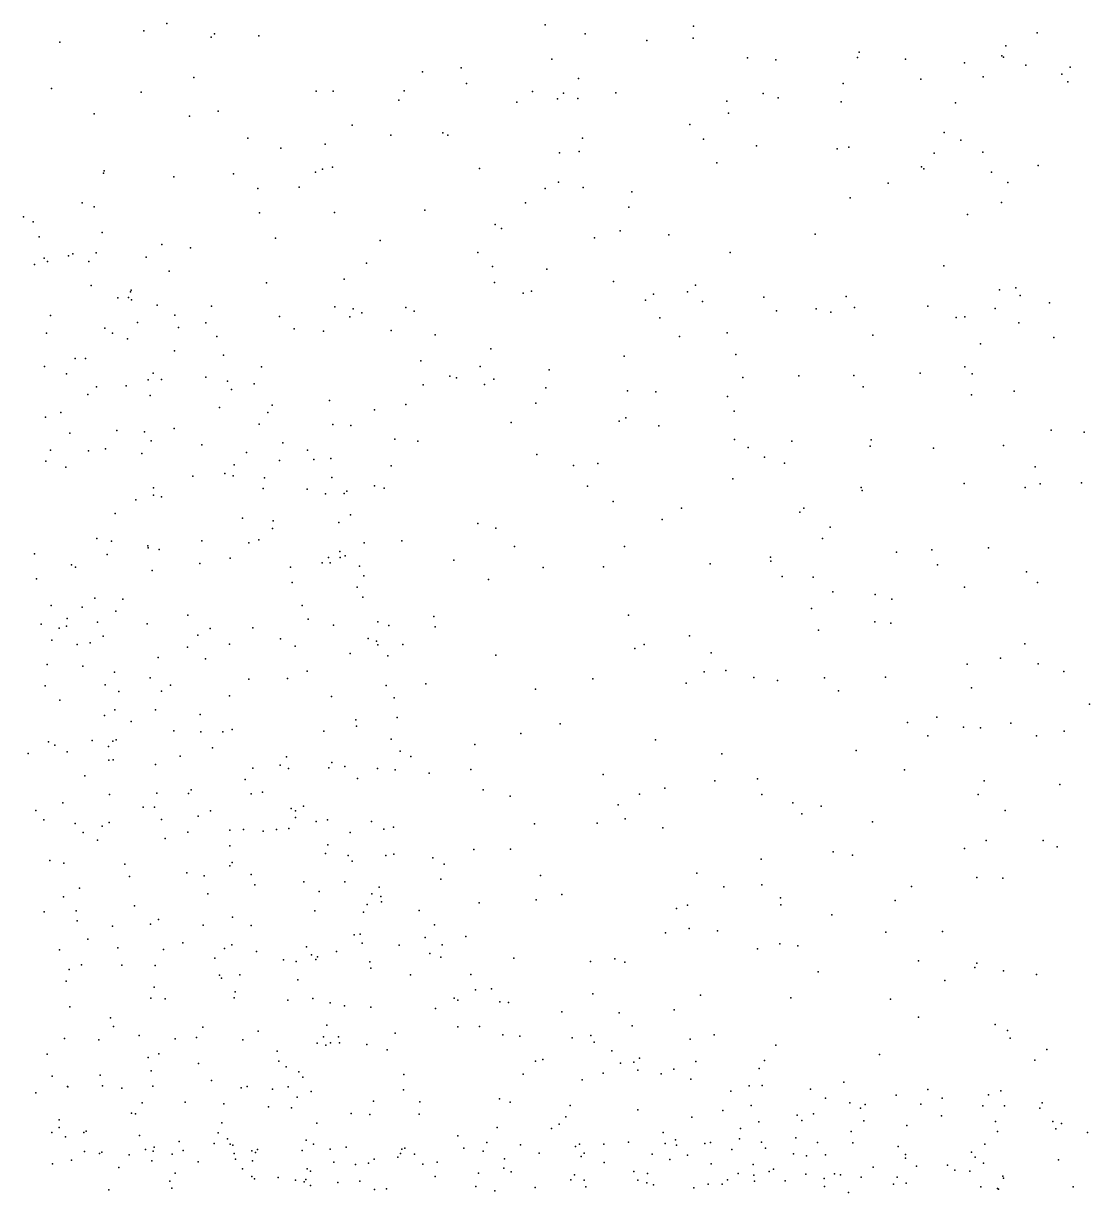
# Model space of a CAD drawing. Header units: metres. Extents: x -25 to 25, y -27.8 to 27.8.
# Drawn here: x -6.386 to -4.841, y 5.103 to 6.797 of the extents above; entities that cross this region are included whole.
import ezdxf

# ---------------------------------------------------------------- set-up
doc = ezdxf.new("R2010")
doc.units = ezdxf.units.M

msp = doc.modelspace()

# ---------------------------------------------------------------- linework, layer by layer
for p in [(-6.178, 6.7968, 13.3811), (-5.6299, 6.7946, 12.3572), (-5.4148, 6.7926, 17.8326), (-6.2111, 6.7861, -5.7193), (-6.1134, 6.7769, -6.3538), (-6.1085, 6.7817, -5.9306), (-6.0443, 6.7787, 20.4734), (-5.5718, 6.7819, 18.9959), (-5.4153, 6.7756, 22.992), (-4.9167, 6.7829, 17.5327), (-6.3327, 6.7696, 19.0337), (-5.4823, 6.7719, 12.0586), (-4.9622, 6.7643, -16.2096), (-5.62, 6.7451, 12.571), (-5.3364, 6.747, 1.3755), (-5.2956, 6.744, 19.8077), (-5.177, 6.7475, 23.0305), (-5.1748, 6.755, 25.5419), (-5.1078, 6.7449, 20.0267), (-4.9683, 6.7498, 23.1306), (-4.9655, 6.7477, -24.3641), (-5.8072, 6.7266, 19.7192), (-5.7516, 6.7323, 22.9256), (-5.0223, 6.7398, 5.6129), (-4.9335, 6.7363, 5.1669), (-4.8689, 6.7333, 20.2209), (-6.1387, 6.7184, 23.2142), (-5.7435, 6.7099, 13.1266), (-5.5814, 6.7168, 25.1349), (-5.1979, 6.7098, -15.9257), (-5.0853, 6.7161, 11.9057), (-4.9949, 6.7193, 1.7281), (-4.881, 6.7234, 11.8663), (-4.8724, 6.7121, 1.9538), (-6.3451, 6.7025, -5.5007), (-6.215, 6.6971, -22.874), (-5.9612, 6.6986, 19.4979), (-5.9369, 6.6988, 20.3027), (-5.834, 6.6993, 20.1433), (-5.6481, 6.6982, 18.7042), (-5.6031, 6.6956, 1.2316), (-5.5275, 6.6962, -23.9725), (-5.3139, 6.6951, -12.2303), (-5.8416, 6.6857, -13.2922), (-5.6709, 6.6827, 18.5033), (-5.6119, 6.6874, -13.109), (-5.5825, 6.6882, 12.7658), (-5.3664, 6.6842, 22.8312), (-5.292, 6.689, 17.7028), (-5.201, 6.683, -24.2728), (-5.035, 6.6816, 1.578), (-6.2831, 6.6659, -6.6701), (-6.145, 6.6625, 19.3123), (-6.1036, 6.6697, 1.1039), (-5.3641, 6.6665, -12.4524), (-5.9095, 6.6492, 13.3508), (-5.4201, 6.6501, -12.7946), (-6.0604, 6.6304, 22.9632), (-5.8531, 6.6348, 19.8474), (-5.778, 6.6383, 24.9406), (-5.7706, 6.6347, 22.7277), (-5.5754, 6.6306, 12.9219), (-5.4003, 6.6293, 1.206), (-5.0514, 6.6388, -11.9656), (-5.0276, 6.6275, -15.629), (-6.0125, 6.6159, -6.4043), (-5.9483, 6.6217, 24.8927), (-5.609, 6.6093, 18.058), (-5.5805, 6.6113, 19.0738), (-5.3236, 6.6194, 11.8835), (-5.2067, 6.615, 1.2959), (-5.1895, 6.6177, 22.8518), (-5.0662, 6.6089, 17.4548), (-4.9955, 6.6103, 11.8291), (-5.3809, 6.5946, 25.3527), (-5.0846, 6.5889, 5.5908), (-4.9155, 6.591, 5.2635), (-6.2695, 6.5796, -13.5614), (-6.2688, 6.5834, 13.7353), (-6.1677, 6.5747, -20.1951), (-6.0812, 6.5787, -19.9511), (-5.9626, 6.5813, 19.6325), (-5.9522, 6.5858, -6.1824), (-5.9378, 6.5886, 1.1231), (-5.7248, 6.5864, 13.2309), (-5.081, 6.5862, -16.1244), (-4.9829, 6.5811, 20.1222), (-6.0459, 6.5578, 22.8188), (-5.9861, 6.5596, 13.4744), (-5.6298, 6.5575, 18.9278), (-5.6104, 6.5667, -23.621), (-5.5744, 6.5591, 11.96), (-5.1329, 6.5655, -12.1833), (-4.9594, 6.5665, -24.227), (-5.504, 6.553, 12.5357), (-5.1877, 6.5441, 11.8159), (-6.3002, 6.537, -19.5844), (-6.283, 6.5311, 23.0385), (-6.0434, 6.5223, -6.5337), (-5.9348, 6.5226, 20.1747), (-5.8042, 6.5263, 22.6112), (-5.658, 6.537, 18.1979), (-5.5084, 6.5307, 19.3252), (-4.9685, 6.5371, 5.4111), (-6.3856, 6.5168, 14.1637), (-6.3712, 6.5093, 0.8768), (-5.7022, 6.5056, -23.4244), (-5.0177, 6.52, 17.2885), (-6.3629, 6.4875, -6.803), (-6.2713, 6.4939, 13.9502), (-5.693, 6.4995, 1.0538), (-5.5209, 6.4964, 12.346), (-5.4503, 6.4905, 12.699), (-5.2385, 6.4914, -12.5867), (-6.1851, 6.4766, 20.5752), (-6.1433, 6.4715, 19.4138), (-6.0204, 6.4857, 20.3924), (-5.8689, 6.4825, 19.9897), (-5.5584, 6.4862, 13.1062), (-6.3557, 6.4568, 23.2301), (-6.32, 6.4603, 22.7564), (-6.3138, 6.4629, 22.946), (-6.2802, 6.4644, -20.4454), (-6.2079, 6.458, 0.9725), (-5.7274, 6.4649, 18.484), (-5.3615, 6.4649, 19.6871), (-6.3694, 6.4473, 22.6039), (-6.3506, 6.4518, 23.1268), (-6.2907, 6.4519, 22.8386), (-6.1744, 6.438, 13.838), (-5.8886, 6.4492, 24.9173), (-5.706, 6.4444, 18.3233), (-5.6271, 6.4409, 25.0944), (-5.0519, 6.4454, 25.5894), (-6.0336, 6.421, 13.6264), (-5.921, 6.4265, -6.2765), (-5.7033, 6.4212, 18.7904), (-5.5308, 6.423, 12.0336), (-6.2874, 6.4173, 22.6286), (-6.2302, 6.4079, 22.9944), (-6.2296, 6.4103, 22.7119), (-5.6615, 6.4061, 18.9863), (-5.6495, 6.4087, 22.4748), (-5.4728, 6.4047, 25.2344), (-5.4236, 6.4077, 1.0405), (-5.4119, 6.4178, 17.7313), (-4.9715, 6.411, 11.7781), (-4.9478, 6.4139, -12.0918), (-4.9416, 6.4028, 17.0782), (-6.2487, 6.399, 23.0998), (-6.2334, 6.3998, 14.1405), (-6.2288, 6.3962, -5.5225), (-6.1916, 6.3886, 22.8107), (-6.1131, 6.387, -6.6804), (-5.9343, 6.3862, -23.1387), (-5.4844, 6.3958, 19.4469), (-5.4017, 6.3937, 22.5047), (-5.3128, 6.4, -23.7227), (-5.1935, 6.4011, 25.4614), (-5.0753, 6.387, -12.2786), (-4.899, 6.3918, 1.4693), (-6.3463, 6.3738, 23.3937), (-6.166, 6.3743, -19.8012), (-6.0147, 6.372, 19.4881), (-5.9127, 6.3717, -6.0887), (-5.908, 6.3831, 1.0106), (-5.8955, 6.3775, 19.6491), (-5.8316, 6.3851, 20.2671), (-5.8194, 6.3799, 19.8813), (-5.4636, 6.3704, -23.4741), (-5.2946, 6.3804, -12.9493), (-5.2372, 6.3832, 1.12), (-5.2158, 6.3783, 17.4281), (-5.1816, 6.3853, 11.798), (-5.0343, 6.3707, 1.2744), (-5.0215, 6.3715, -23.9103), (-4.9775, 6.3838, 20.0911), (-6.2675, 6.3555, 14.2883), (-6.2201, 6.3634, 22.6004), (-6.1608, 6.3564, 22.7057), (-6.1212, 6.3628, -5.6349), (-5.9932, 6.3545, -6.5316), (-5.8529, 6.3521, 20.5849), (-4.9433, 6.3631, 22.7871), (-6.3521, 6.3479, 22.4265), (-6.2563, 6.3478, -6.7858), (-6.2348, 6.34, 22.5076), (-6.1051, 6.3434, 20.8493), (-5.9509, 6.3509, 22.523), (-5.7888, 6.3458, 22.4524), (-5.4351, 6.3432, 12.9883), (-5.366, 6.3486, 12.7556), (-5.1549, 6.345, 17.2801), (-4.8925, 6.3418, -15.6693), (-6.1666, 6.3223, 23.1406), (-5.7086, 6.3254, 20.3714), (-4.999, 6.3326, -16.2075), (-6.3104, 6.3115, 22.8605), (-6.2954, 6.3114, 0.9317), (-6.0957, 6.3161, 22.921), (-5.8097, 6.3081, 20.7647), (-5.5154, 6.3149, 19.5981), (-5.3534, 6.3169, 17.5966), (-6.3552, 6.2997, -22.8485), (-6.3233, 6.289, 23.4587), (-6.1976, 6.2901, 23.2507), (-6.1211, 6.2841, 14.1333), (-6.0407, 6.2991, 13.8134), (-5.7678, 6.2857, 13.4433), (-5.7238, 6.2998, 0.9583), (-5.6241, 6.2948, 20.2262), (-5.2622, 6.2864, 12.0261), (-5.1826, 6.2868, 22.5401), (-5.0866, 6.2901, 17.1389), (-5.0217, 6.2992, 22.6597), (-5.0111, 6.2893, 25.5558), (-6.2795, 6.2702, -20.5771), (-6.2366, 6.2716, 23.353), (-6.2048, 6.2805, 22.7119), (-6.1857, 6.2809, -20.3535), (-6.0898, 6.2785, 21.0226), (-6.0511, 6.2748, 22.8205), (-5.8062, 6.2733, 18.5129), (-5.7583, 6.2832, 19.2804), (-5.7176, 6.2738, 18.171), (-5.7042, 6.2815, 25.061), (-5.6288, 6.269, 20.5832), (-5.3435, 6.2837, 12.3843), (-5.1691, 6.2702, -23.5472), (-6.2924, 6.2594, 22.3657), (-6.2019, 6.2577, 22.4485), (-6.084, 6.2665, 22.6465), (-5.9421, 6.2507, -5.9423), (-5.5105, 6.2644, 20.1068), (-5.4694, 6.2631, 0.9658), (-5.3653, 6.2563, 19.99), (-5.0121, 6.2586, 11.7916), (-4.9501, 6.2639, -23.6876), (-6.1014, 6.2404, 22.5572), (-6.025, 6.2439, 22.9502), (-5.8771, 6.2369, 24.9552), (-5.8314, 6.2447, 19.0267), (-5.6432, 6.2464, -23.2558), (-5.356, 6.2349, -23.3447), (-6.3537, 6.2263, 23.5829), (-6.3315, 6.233, -19.7257), (-6.0314, 6.2331, 24.941), (-5.6788, 6.2186, 20.8634), (-5.5225, 6.2206, 13.2135), (-5.513, 6.2253, -13.0991), (-6.3184, 6.2031, 22.2895), (-6.2502, 6.2068, 14.5026), (-6.21, 6.2052, 23.4036), (-6.1672, 6.2099, -20.0876), (-6.0438, 6.2161, 23.1258), (-5.9372, 6.2158, 0.9774), (-5.9111, 6.2143, -6.1044), (-5.465, 6.2138, 20.3488), (-4.8965, 6.2075, 1.3845), (-4.8486, 6.2045, 22.76), (-6.2005, 6.1922, 24.9672), (-6.1272, 6.1863, 0.9972), (-6.0098, 6.1893, 22.6612), (-5.8475, 6.1945, -13.3183), (-5.8143, 6.1914, 18.3271), (-5.3553, 6.1941, 20.1479), (-5.2725, 6.1914, 12.4855), (-5.1586, 6.1845, 25.3914), (-5.1572, 6.1934, 12.1061), (-4.9658, 6.1851, 16.9709), (-6.3462, 6.1786, -5.4425), (-6.2915, 6.1777, 21.1412), (-6.2666, 6.1805, 23.4887), (-6.214, 6.1738, 22.3461), (-6.0622, 6.1751, 23.229), (-5.9741, 6.1787, 22.8291), (-5.9401, 6.1663, 13.7342), (-5.6418, 6.1723, 13.3769), (-5.3354, 6.1822, 22.4094), (-5.3119, 6.1685, 1.0172), (-5.0672, 6.1814, 20.1127), (-6.3532, 6.1628, -6.8301), (-6.3242, 6.1537, 14.6876), (-6.0801, 6.1573, 14.2923), (-6.0144, 6.1638, -6.5588), (-5.965, 6.165, 22.7442), (-5.853, 6.1559, 13.5897), (-5.5886, 6.1563, 17.8292), (-5.5533, 6.159, 20.7522), (-5.2829, 6.1597, 25.2915), (-4.9198, 6.1542, -15.8295), (-6.1399, 6.141, 22.3903), (-6.0938, 6.1446, 21.2026), (-6.0815, 6.1414, 23.3102), (-6.0361, 6.1385, 18.9622), (-5.9385, 6.1388, 22.8994), (-5.3579, 6.1369, 17.4927), (-6.197, 6.1239, 22.6293), (-6.0381, 6.1232, 22.4817), (-5.9746, 6.122, 22.6156), (-5.9479, 6.1152, 23.0779), (-5.921, 6.116, 18.5924), (-5.9168, 6.1191, -6.2758), (-5.877, 6.1268, 22.3897), (-5.8629, 6.1234, 21.1571), (-5.5681, 6.1263, 25.1229), (-5.1719, 6.1245, 17.1642), (-5.1702, 6.1202, -12.4588), (-5.0226, 6.1302, -23.2157), (-4.9345, 6.1243, 11.8047), (-4.9126, 6.1298, 25.5497), (-4.8529, 6.131, 20.1583), (-6.2226, 6.1064, 19.0576), (-6.197, 6.1132, -6.7356), (-6.1856, 6.1109, 23.4761), (-5.5312, 6.1043, 22.3552), (-6.2526, 6.0868, 22.244), (-5.9119, 6.0848, 22.7538), (-5.432, 6.0945, 13.1376), (-5.2608, 6.0885, -23.1959), (-5.2551, 6.0947, 12.6168), (-6.068, 6.0798, -13.4274), (-6.0249, 6.065, 18.7282), (-6.0236, 6.0761, 23.3021), (-5.9287, 6.0738, 22.6711), (-5.7271, 6.0723, 17.9832), (-5.7011, 6.0655, 21.0957), (-5.4604, 6.078, 17.6392), (-5.2167, 6.0672, 20.3004), (-6.2791, 6.0507, 23.6078), (-6.1273, 6.0471, 22.3399), (-6.0444, 6.0486, -5.8176), (-5.8371, 6.0471, 18.1273), (-5.2279, 6.0505, -12.7195), (-6.2577, 6.0467, 24.9743), (-6.2052, 6.04, 0.9874), (-6.2048, 6.0372, 23.549), (-6.1888, 6.0348, 22.276), (-6.0592, 6.0442, 23.3906), (-5.927, 6.0319, 21.2647), (-5.8918, 6.0441, 22.9318), (-5.674, 6.0392, -13.1795), (-5.5148, 6.0388, 0.9551), (-5.1206, 6.031, 12.3909), (-5.0695, 6.0342, 22.4476), (-4.9874, 6.037, 20.2063), (-6.3695, 6.0283, 23.7009), (-6.2643, 6.0274, -22.9458), (-6.13, 6.0142, 23.4862), (-6.0859, 6.0222, 14.5432), (-5.9527, 6.0151, 0.9946), (-5.9435, 6.0229, 22.5843), (-5.9413, 6.0154, 18.2978), (-5.9268, 6.023, 23.1667), (-5.9192, 6.0253, 14.1115), (-5.7622, 6.019, 22.3552), (-5.3904, 6.014, 20.7001), (-5.3034, 6.0235, 12.8985), (-5.3026, 6.0178, -16.1467), (-6.3161, 6.0125, 22.1776), (-6.31, 6.0092, 14.8565), (-6.1989, 6.0042, -5.6684), (-5.9984, 6.0091, 18.4587), (-5.8988, 6.0104, 23.0215), (-5.8925, 5.9964, 13.8975), (-5.6326, 6.0085, 17.796), (-5.545, 6.0096, 13.3), (-5.0615, 6.0126, 17.0167), (-4.9321, 6.0024, -12.0127), (-6.3665, 5.9921, 16.2367), (-5.9962, 5.9866, 24.9132), (-5.9019, 5.98, 22.6649), (-5.7117, 5.991, -23.0029), (-5.2864, 5.9956, 25.2287), (-5.2413, 5.9948, 1.0749), (-5.022, 5.9802, 25.3703), (-4.9166, 5.9869, 12.0286), (-6.2822, 5.964, -20.4768), (-6.2413, 5.9625, 18.9073), (-5.8937, 5.9658, 23.1091), (-5.2129, 5.9731, 22.3703), (-5.1516, 5.9693, 20.4157), (-5.1275, 5.9627, -22.9878), (-6.3455, 5.9536, 16.4569), (-6.3006, 5.951, 16.3104), (-6.2518, 5.9453, 22.1895), (-5.9818, 5.9535, -6.3502), (-5.2439, 5.9493, 20.5418), (-6.3223, 5.9345, 23.7032), (-6.2782, 5.9296, 16.2303), (-6.1475, 5.9395, 21.3601), (-5.9729, 5.9335, 23.3663), (-5.8719, 5.93, -22.8651), (-5.7911, 5.9374, 21.2635), (-5.5091, 5.9397, 21.0088), (-5.152, 5.9301, -12.2857), (-6.3598, 5.9265, 22.1269), (-6.3339, 5.9205, 16.5358), (-6.3232, 5.9238, -20.2609), (-6.2064, 5.9269, 23.6164), (-6.115, 5.92, 23.5376), (-6.0533, 5.9212, 22.3571), (-5.9364, 5.9248, 22.5104), (-5.8562, 5.9245, 22.92), (-5.7892, 5.9228, 13.6207), (-5.2335, 5.9178, 17.2167), (-5.129, 5.9279, 12.5519), (-6.3445, 5.9033, 15.9806), (-6.3079, 5.8971, -6.722), (-6.289, 5.8993, 16.0567), (-6.2701, 5.9091, 16.3944), (-6.1327, 5.9105, 14.7649), (-6.087, 5.8976, 18.3852), (-6.0133, 5.9053, 22.4314), (-5.886, 5.9057, 23.1891), (-5.8739, 5.9017, 14.3058), (-5.8721, 5.8964, 22.6844), (-5.8357, 5.897, 14.1442), (-5.4864, 5.897, -16.1381), (-5.4208, 5.9097, 13.1458), (-4.9347, 5.8979, 22.3899), (-6.1902, 5.8782, 1.0269), (-6.1477, 5.8933, 22.5205), (-5.9918, 5.8944, 14.5971), (-5.9123, 5.8842, 23.2745), (-5.8576, 5.8805, 23.0662), (-5.7012, 5.8815, 0.9872), (-5.4997, 5.8914, 17.5853), (-5.3891, 5.8849, 1.0362), (-6.351, 5.8679, -5.6161), (-6.2997, 5.8655, 22.1407), (-6.1218, 5.8762, 24.8923), (-5.0185, 5.8684, -22.7584), (-4.9701, 5.8774, 16.9206), (-4.9154, 5.8689, 20.3299), (-6.2534, 5.8568, 18.7587), (-6.2017, 5.8488, 16.4151), (-6.0589, 5.8467, -5.9954), (-6.0031, 5.8476, 22.4073), (-5.9743, 5.8585, 23.4085), (-5.5604, 5.8473, 13.3191), (-5.3995, 5.8573, 25.1326), (-5.368, 5.8595, 17.4053), (-5.3276, 5.849, 20.8013), (-5.2929, 5.8449, 12.9108), (-5.2251, 5.8489, -12.5094), (-5.1365, 5.8496, 1.1831), (-4.8782, 5.8577, 1.4279), (-6.3541, 5.8372, 24.9884), (-6.2673, 5.8388, 16.5918), (-6.2474, 5.8291, 23.6779), (-6.1853, 5.8293, 16.1224), (-6.1727, 5.8381, 16.2257), (-5.86, 5.8378, 1.0453), (-5.8025, 5.8399, 13.8702), (-5.6435, 5.8323, 21.2127), (-5.4256, 5.841, 22.2806), (-5.2045, 5.8299, 25.2199), (-5.0118, 5.8343, 1.289), (-6.3327, 5.8165, 16.7253), (-6.0871, 5.8228, -6.4319), (-5.9391, 5.8215, 24.9024), (-5.8484, 5.8199, 23.0036), (-4.8409, 5.8107, 16.8167), (-6.2681, 5.7944, 22.6504), (-6.2531, 5.8023, 15.9105), (-6.1942, 5.8022, 16.5317), (-6.1296, 5.7956, 16.3687), (-6.2293, 5.7856, -13.4283), (-5.9039, 5.7879, 22.5758), (-5.903, 5.7787, 23.2778), (-5.8442, 5.7911, 22.3558), (-5.6079, 5.7821, -16.2693), (-5.1045, 5.784, 12.642), (-5.0624, 5.7916, 25.2841), (-5.0236, 5.7774, 22.2552), (-4.9992, 5.7761, -11.9943), (-4.9548, 5.783, -16.4357), (-6.2512, 5.759, 16.7146), (-6.1677, 5.772, 18.3121), (-6.1286, 5.7704, 16.0804), (-6.0967, 5.7703, -6.2773), (-6.0829, 5.7741, 18.0873), (-5.9504, 5.7716, -13.2729), (-5.8529, 5.76, 23.1014), (-5.6649, 5.7679, 25.0321), (-5.0751, 5.7647, -22.5606), (-4.9177, 5.7647, -22.2984), (-4.8777, 5.7717, 25.4037), (-6.349, 5.7562, 23.7403), (-6.3398, 5.7514, 22.1121), (-6.286, 5.7578, -5.7866), (-6.2622, 5.7493, 18.5949), (-6.2561, 5.7568, 15.8328), (-6.1115, 5.7474, 22.2828), (-5.8399, 5.7426, 22.9254), (-5.7315, 5.7522, 14.0721), (-5.4696, 5.7587, 13.1774), (-5.1791, 5.7435, -16.0365), (-6.3789, 5.7392, 15.7272), (-6.3221, 5.7414, 21.394), (-6.2616, 5.7293, 15.0779), (-6.2554, 5.7299, 23.6991), (-6.1587, 5.7352, 16.5951), (-6.0044, 5.7341, 17.8724), (-5.9385, 5.726, 22.4921), (-5.8244, 5.7348, 14.558), (-5.3739, 5.7386, -22.6786), (-6.1944, 5.7231, -5.965), (-6.0533, 5.7177, 22.3432), (-6.0136, 5.7222, 21.4208), (-6.0014, 5.7172, 22.4101), (-5.9433, 5.7182, -22.8977), (-5.92, 5.7204, 23.3661), (-5.8726, 5.7174, 23.2108), (-5.8468, 5.7157, 22.8332), (-5.7976, 5.7104, 1.106), (-5.7374, 5.716, 13.6187), (-5.5455, 5.7085, 21.1698), (-5.109, 5.7153, 17.0362), (-6.2967, 5.7066, -6.5166), (-6.0644, 5.7015, 16.4818), (-5.9014, 5.7027, 22.5816), (-5.384, 5.6996, 17.3927), (-5.3219, 5.7022, -12.7097), (-4.9938, 5.6995, -22.1123), (-4.8842, 5.6944, 12.4796), (-6.2607, 5.6798, 16.8018), (-6.1924, 5.6815, 22.2098), (-6.1466, 5.6813, 16.6695), (-6.1423, 5.6864, 22.5199), (-6.0557, 5.6807, 14.9237), (-6.0393, 5.6829, 16.0604), (-5.7197, 5.6863, 22.3036), (-5.6806, 5.6773, 14.2716), (-5.4931, 5.6804, 22.2463), (-5.4565, 5.6889, 1.1181), (-5.3158, 5.6799, 22.2198), (-5.0026, 5.6797, 16.9221), (-6.3284, 5.6675, 15.6958), (-6.2123, 5.6615, -6.1834), (-6.1956, 5.6616, 18.1557), (-5.9978, 5.6596, 23.4723), (-5.9799, 5.6628, 16.2384), (-5.5239, 5.6646, 17.5022), (-5.2707, 5.6677, 17.2491), (-5.2297, 5.6626, 12.8551), (-6.3674, 5.6564, 23.7427), (-6.3561, 5.643, 22.1017), (-6.1857, 5.6433, 23.6475), (-6.1322, 5.6481, 15.8406), (-6.1144, 5.6561, 22.2833), (-5.9916, 5.6561, 16.1543), (-5.9913, 5.6466, 22.4216), (-5.9615, 5.6404, 1.1753), (-5.9451, 5.6431, 23.4022), (-5.8814, 5.6405, 23.2457), (-5.5137, 5.6446, -12.8548), (-5.2577, 5.6519, -22.3392), (-4.9631, 5.6565, 1.4292), (-6.3104, 5.6377, 16.8623), (-6.2989, 5.6248, -6.3472), (-6.2715, 5.6337, 18.4024), (-6.2611, 5.6394, 22.6435), (-6.1472, 5.6253, 1.1469), (-6.0863, 5.628, 16.644), (-6.0668, 5.6288, 23.5464), (-6.0381, 5.6265, 15.9601), (-6.0191, 5.6291, 24.8896), (-6.0008, 5.6306, 22.4298), (-5.9124, 5.6248, 14.8183), (-5.8632, 5.6293, -16.0584), (-5.8492, 5.6326, 23.0544), (-5.6452, 5.6374, 1.1503), (-5.5541, 5.6383, 25.0708), (-5.4594, 5.6313, -16.0008), (-5.1555, 5.6401, 25.2169), (-6.2782, 5.6135, 24.9517), (-6.18, 5.6162, 16.7772), (-5.9447, 5.6067, 16.3739), (-4.9906, 5.613, -15.9619), (-4.9083, 5.613, -11.6554), (-6.0864, 5.6053, 17.8358), (-5.9477, 5.5941, -16.2666), (-5.9149, 5.5916, 22.621), (-5.8603, 5.5912, 22.8451), (-5.8491, 5.5933, 22.9292), (-5.7329, 5.6001, 25.0061), (-5.68, 5.6007, -22.8191), (-5.2124, 5.5968, 20.7631), (-5.1845, 5.5919, -16.5544), (-5.0224, 5.6014, 12.7603), (-4.8879, 5.6037, 25.3823), (-6.3472, 5.5839, 18.7129), (-6.3272, 5.5803, 15.6353), (-6.2388, 5.5789, 16.8453), (-6.0864, 5.5764, 21.4326), (-6.0833, 5.5814, 15.8255), (-5.9095, 5.5831, 23.3082), (-5.7922, 5.5881, 1.2039), (-5.7761, 5.579, 21.3561), (-5.3167, 5.5862, 1.2495), (-6.2317, 5.5607, 22.1995), (-6.1487, 5.5661, 15.1002), (-6.1239, 5.5618, 22.297), (-6.0557, 5.564, 22.3843), (-5.7808, 5.5572, -12.9956), (-5.6362, 5.5624, 14.4426), (-5.4101, 5.566, 13.0765), (-5.0041, 5.5593, 22.0811), (-4.9665, 5.5583, 20.5588), (-6.3044, 5.5439, 22.1439), (-6.0504, 5.5487, 16.6979), (-5.9794, 5.553, 15.9339), (-5.9573, 5.5392, 16.5611), (-5.9197, 5.553, 16.05), (-5.87, 5.5453, 16.2685), (-5.371, 5.5462, 17.3429), (-5.3156, 5.5488, 20.9139), (-5.0989, 5.5463, 12.8862), (-6.3274, 5.5314, 21.3988), (-6.1185, 5.5356, 15.7562), (-5.881, 5.5358, 16.3597), (-5.8678, 5.5318, 23.1353), (-5.8669, 5.5242, 16.164), (-5.7254, 5.5228, 22.2915), (-5.6426, 5.5272, 13.7298), (-5.6057, 5.535, 13.8933), (-5.2885, 5.5301, 22.1505), (-5.1226, 5.5263, -12.096), (-6.3554, 5.5096, 16.9629), (-6.309, 5.511, 23.6971), (-6.2248, 5.5184, 23.6545), (-5.9633, 5.511, 23.3947), (-5.8928, 5.5092, 23.2218), (-5.8876, 5.5203, 22.7183), (-5.8121, 5.5116, 7.1811), (-5.4393, 5.5144, 25.123), (-5.4235, 5.5194, -22.5006), (-5.2884, 5.5198, 25.1739), (-5.2144, 5.5053, -22.0125), (-6.3078, 5.4968, 15.5913), (-6.2567, 5.4888, 18.0539), (-6.2012, 5.4917, 15.6554), (-6.19, 5.4986, 17.9083), (-6.1251, 5.4905, 23.5706), (-6.0825, 5.502, 16.7786), (-6.0558, 5.4899, 23.5047), (-5.7898, 5.4911, -16.5745), (-5.9063, 5.4766, 17.5759), (-5.8976, 5.4776, 15.9429), (-5.8036, 5.4725, 16.2435), (-5.7445, 5.4742, 14.7423), (-5.4552, 5.4795, 1.301), (-5.4209, 5.4854, -12.7135), (-5.3801, 5.4822, -16.6276), (-5.1359, 5.4805, 17.0407), (-5.0541, 5.4814, 25.2832), (-6.3335, 5.4546, 18.5961), (-6.2922, 5.4703, 15.2375), (-6.2486, 5.4574, 22.2043), (-6.1828, 5.4552, 21.4133), (-6.1547, 5.465, 16.8512), (-6.0944, 5.4567, 22.377), (-6.0835, 5.462, -16.4282), (-5.9753, 5.4591, 22.5494), (-5.895, 5.4646, 16.57), (-5.8414, 5.4614, 16.4635), (-5.7791, 5.4619, 1.2996), (-5.322, 5.4562, -22.2619), (-5.2895, 5.4636, 13.0349), (-5.2638, 5.4605, 1.3692), (-6.1084, 5.4428, -16.0314), (-6.0481, 5.4521, 15.7274), (-6.0086, 5.4403, 16.7556), (-5.9906, 5.438, 22.4411), (-5.9683, 5.4475, 7.3592), (-5.9617, 5.4407, -23.0237), (-5.9595, 5.4448, 21.4085), (-5.9318, 5.4522, 24.947), (-5.8838, 5.4373, 23.0527), (-5.7966, 5.4496, 16.0723), (-5.7806, 5.4439, 16.3432), (-5.6751, 5.4427, 7.3024), (-5.564, 5.4379, 13.3873), (-5.5287, 5.4415, 17.4294), (-5.089, 5.4388, 1.4934), (-6.3194, 5.4263, 23.6748), (-6.3016, 5.4331, 18.3211), (-6.2428, 5.4323, 15.5863), (-6.1949, 5.4318, 23.6029), (-5.882, 5.428, 22.9483), (-5.5142, 5.4366, 14.1594), (-5.2342, 5.4227, 17.1743), (-5.0073, 5.4291, 12.9769), (-5.0041, 5.4356, 20.6777), (-4.9657, 5.4243, 1.6147), (-6.3238, 5.4095, 22.1596), (-6.1017, 5.418, -13.235), (-6.0986, 5.4137, 23.5005), (-6.0721, 5.4187, 1.2615), (-5.988, 5.4114, 23.3744), (-5.8246, 5.4183, -15.879), (-5.7375, 5.4191, 17.4923), (-5.0508, 5.4103, 16.9261), (-4.9177, 5.4188, 22.004), (-6.1961, 5.4008, 16.9243), (-6.0786, 5.3939, 22.4485), (-5.7304, 5.3968, 7.0463), (-5.7075, 5.398, 16.1221), (-5.5604, 5.3909, -22.7708), (-5.4044, 5.3892, 17.3432), (-6.3183, 5.3721, 25.0647), (-6.2011, 5.3847, 22.2914), (-6.1801, 5.3839, 22.6051), (-6.0803, 5.3852, 16.855), (-6.0027, 5.3819, 22.5858), (-5.9661, 5.3841, 23.2945), (-5.9413, 5.378, 22.7312), (-5.9204, 5.3738, 23.134), (-5.8823, 5.3718, 16.6995), (-5.7887, 5.3696, 15.8487), (-5.7614, 5.3847, 15.9406), (-5.756, 5.3816, 25.0769), (-5.6952, 5.3794, 16.0308), (-5.683, 5.3786, 16.326), (-5.274, 5.3852, 20.86), (-5.1292, 5.3832, 22.0379), (-6.2595, 5.3562, 15.5417), (-5.6056, 5.3647, 14.6275), (-5.5224, 5.3633, 25.1604), (-5.4427, 5.3676, 21.0861), (-5.0887, 5.3572, 13.0901), (-6.255, 5.3435, 1.1627), (-6.1258, 5.3428, -16.6312), (-6.0453, 5.3371, 24.9834), (-5.946, 5.3455, 15.7119), (-5.7564, 5.343, 16.5604), (-5.725, 5.3436, 22.2711), (-5.5038, 5.3445, 14.3784), (-4.9777, 5.3466, -11.6675), (-4.9599, 5.3377, -21.8902), (-6.3259, 5.3263, 22.2015), (-6.2764, 5.3241, 23.5946), (-6.2177, 5.3308, 16.9821), (-6.1657, 5.3256, 15.5598), (-6.1349, 5.3279, 16.9327), (-6.0679, 5.3242, 15.6095), (-5.9599, 5.3196, 23.1854), (-5.9509, 5.3285, 1.3388), (-5.9405, 5.32, 23.0664), (-5.9293, 5.3287, 22.981), (-5.9278, 5.3201, 16.7926), (-5.8469, 5.3338, 15.7691), (-5.691, 5.3317, 14.779), (-5.6665, 5.3294, 15.8986), (-5.5907, 5.327, 16.0057), (-5.5634, 5.3307, 16.099), (-5.5588, 5.3211, 16.2238), (-5.4197, 5.3254, 22.1385), (-5.3847, 5.3317, 13.2229), (-4.9561, 5.3266, 16.8209), (-6.3512, 5.3036, 17.0734), (-6.1896, 5.3041, -23.1327), (-6.018, 5.3077, 23.2999), (-5.9473, 5.3166, 22.8787), (-5.8878, 5.3177, 17.5277), (-5.8587, 5.31, 22.3615), (-5.5333, 5.3083, -15.8694), (-5.2953, 5.3164, -12.5041), (-5.1454, 5.3029, 20.7837), (-4.9027, 5.3101, 1.8275), (-6.2046, 5.2988, 22.349), (-6.1319, 5.2902, 23.44), (-6.0157, 5.2932, 7.5059), (-6.0047, 5.285, 22.472), (-5.6439, 5.2936, 7.233), (-5.633, 5.2956, 1.4249), (-5.5204, 5.2907, 15.9185), (-5.5014, 5.2918, 13.4645), (-5.4928, 5.2979, 13.8907), (-5.4116, 5.2928, 16.0932), (-5.312, 5.2943, 1.5207), (-4.9201, 5.2948, 25.4043), (-6.344, 5.2717, 23.5917), (-6.2746, 5.2732, 22.2826), (-6.2003, 5.2796, 21.3583), (-5.9865, 5.2782, 22.7869), (-5.9806, 5.2702, 16.867), (-5.8346, 5.2742, 15.7041), (-5.6614, 5.2748, 15.7967), (-5.5458, 5.2762, 15.8383), (-5.4952, 5.2802, 16.3224), (-5.4616, 5.2752, 14.1651), (-5.4433, 5.2819, 16.2043), (-5.3197, 5.2828, 16.0982), (-6.3217, 5.2569, 15.4767), (-6.3211, 5.2563, -16.6763), (-6.2711, 5.2579, 17.061), (-6.2429, 5.2543, 15.3009), (-6.1981, 5.2572, 23.4851), (-6.1129, 5.2654, 7.2419), (-6.07, 5.2547, 15.5582), (-6.0615, 5.2567, -15.9117), (-6.0249, 5.2531, 7.0755), (-6.0019, 5.2563, -13.0507), (-5.8351, 5.2519, 16.7863), (-5.5763, 5.2664, 16.4485), (-5.4188, 5.2675, 15.8671), (-5.3342, 5.2579, 15.8689), (-5.3154, 5.2583, 16.2448), (-5.2451, 5.2528, 15.8973), (-5.1968, 5.263, 15.9855), (-5.0755, 5.2522, 16.0367), (-6.3675, 5.2474, -16.3069), (-6.1511, 5.2341, 22.4674), (-5.989, 5.2412, 23.1366), (-5.9685, 5.2496, 22.9947), (-5.8784, 5.2353, 25.1186), (-5.8111, 5.2346, 7.4141), (-5.6957, 5.239, 7.046), (-5.6803, 5.2339, 15.7021), (-5.3608, 5.2498, 25.2659), (-5.2233, 5.24, -12.2685), (-5.1213, 5.2444, 16.2635), (-5.0545, 5.2396, 15.9416), (-4.9876, 5.2448, 16.0552), (-4.9693, 5.2505, 20.7974), (-6.229, 5.2179, 22.6385), (-6.2137, 5.2329, 17.8695), (-6.095, 5.2314, 22.5748), (-6.0306, 5.2274, 16.9514), (-5.9974, 5.2257, 22.8759), (-5.9105, 5.2174, 16.8869), (-5.5934, 5.2291, 16.5545), (-5.4956, 5.2227, 15.6976), (-5.3725, 5.222, 15.7244), (-5.3311, 5.2292, 20.9173), (-5.2408, 5.2173, -16.7839), (-5.1885, 5.2331, 15.8098), (-5.1728, 5.2253, 1.6694), (-5.166, 5.2307, 16.3498), (-5.0853, 5.2311, 15.8449), (-4.9956, 5.2285, 16.3358), (-4.964, 5.2286, 15.9316), (-4.9128, 5.2252, 16.3022), (-4.9096, 5.2329, 16.152), (-6.3338, 5.2084, 23.5308), (-6.223, 5.2169, 22.3927), (-6.098, 5.2042, 23.3047), (-5.9607, 5.2035, 15.5601), (-5.8837, 5.2164, 6.9205), (-5.8123, 5.2167, 15.0118), (-5.6095, 5.2021, 21.1736), (-5.5998, 5.2127, 15.6704), (-5.417, 5.2125, 16.4724), (-5.3201, 5.2054, 22.0618), (-5.2648, 5.2154, 15.7214), (-5.258, 5.2076, 16.4607), (-5.1681, 5.2069, 15.7121), (-5.1056, 5.2001, 16.4785), (-5.0553, 5.2143, 16.4122), (-4.9772, 5.2062, -15.9153), (-4.8941, 5.2059, 2.0786), (-4.8817, 5.2033, 15.8671), (-6.3446, 5.1902, 17.1394), (-6.3337, 5.1972, 17.7372), (-6.3244, 5.184, 17.4996), (-6.2981, 5.19, 17.6233), (-6.2946, 5.1921, 18.3204), (-6.2174, 5.1855, 23.4327), (-6.1036, 5.1897, 17.7201), (-5.7561, 5.1852, -15.8157), (-5.6993, 5.1971, 16.7492), (-5.6206, 5.1957, 16.6652), (-5.4587, 5.1902, 16.5665), (-5.3467, 5.196, 13.3365), (-5.1862, 5.1913, 16.5089), (-4.9742, 5.1915, 15.7573), (-4.8898, 5.1954, 16.4153), (-4.8438, 5.19, 13.2067), (-6.1961, 5.1686, 17.1105), (-6.1599, 5.1769, 17.6488), (-6.109, 5.1743, 17.816), (-6.0899, 5.181, 22.6825), (-6.086, 5.1732, 17.7266), (-6.082, 5.1715, 17.07), (-5.976, 5.1792, 17.5997), (-5.9655, 5.1731, 1.4097), (-5.9178, 5.1689, 17.8674), (-5.8374, 5.1661, 17.9936), (-5.8329, 5.1673, 17.8292), (-5.7475, 5.1676, 18.0186), (-5.7144, 5.1758, 15.6048), (-5.6654, 5.1722, 17.897), (-5.5855, 5.1699, 18.0306), (-5.5798, 5.173, 17.9246), (-5.5448, 5.1733, 17.7597), (-5.5088, 5.176, 16.6331), (-5.4558, 5.1741, 17.714), (-5.441, 5.1793, 14.0223), (-5.4393, 5.1717, 17.9679), (-5.3984, 5.1741, 15.6005), (-5.39, 5.1754, 17.8938), (-5.3483, 5.1807, 17.7822), (-5.3164, 5.1761, 17.5856), (-5.3103, 5.1673, 17.8668), (-5.2667, 5.1825, 15.622), (-5.235, 5.1757, 17.7577), (-5.1839, 5.1753, 17.5551), (-5.1185, 5.1699, 15.6263), (-4.9928, 5.1731, 13.2456), (-6.3157, 5.1501, 22.3192), (-6.2972, 5.1626, 23.4672), (-6.2755, 5.1598, 15.4565), (-6.272, 5.1615, 17.2317), (-6.2322, 5.1579, 17.9874), (-6.2087, 5.1653, 17.4791), (-6.1976, 5.163, 25.1659), (-6.17, 5.1586, 23.3464), (-6.1539, 5.1639, 17.9457), (-6.08, 5.1596, 15.5005), (-6.0785, 5.1514, 22.8065), (-6.0547, 5.1637, 17.6135), (-6.0493, 5.1611, 23.0606), (-6.0464, 5.1656, 17.875), (-5.9815, 5.1642, 17.9327), (-5.9412, 5.166, 17.713), (-5.8772, 5.1516, -16.81), (-5.8432, 5.1542, 18.0828), (-5.8393, 5.1595, 17.7023), (-5.8189, 5.1585, 16.9173), (-5.7197, 5.163, 17.716), (-5.6887, 5.1517, 17.6001), (-5.6383, 5.1603, 17.6723), (-5.5777, 5.1554, 17.5844), (-5.5731, 5.1602, 18.1295), (-5.4748, 5.1586, -12.6258), (-5.4492, 5.1509, -22.7235), (-5.4237, 5.1573, 18.1168), (-5.3593, 5.1656, 18.0006), (-5.2701, 5.1594, 17.4859), (-5.2512, 5.1563, 16.5773), (-5.2237, 5.1577, 17.9089), (-5.1078, 5.158, 17.6231), (-5.1075, 5.153, 17.7731), (-5.0122, 5.1615, -16.8206), (-5.0068, 5.1543, -22.1283), (-4.886, 5.1503, 15.7003), (-6.3432, 5.1449, 25.2643), (-6.2471, 5.1392, 18.014), (-6.1996, 5.1491, 17.374), (-6.1323, 5.1476, 18.0318), (-6.0681, 5.1376, 22.8966), (-6.0538, 5.1491, 17.492), (-5.9744, 5.1375, 17.4543), (-5.9696, 5.1342, 17.0695), (-5.9359, 5.1471, 17.5344), (-5.9046, 5.1436, 21.2845), (-5.8856, 5.1459, 16.9923), (-5.8068, 5.1441, 17.5611), (-5.7861, 5.1469, 18.1668), (-5.6895, 5.1386, 17.4625), (-5.679, 5.1329, 17.4933), (-5.5441, 5.1464, 16.7211), (-5.5011, 5.1334, 15.5441), (-5.3891, 5.1448, 1.6215), (-5.3282, 5.1438, 17.4192), (-5.3053, 5.1337, -22.5356), (-5.2991, 5.1372, 18.0818), (-5.1547, 5.1397, 13.31), (-5.0918, 5.1412, 17.4823), (-5.0466, 5.1426, 16.5874), (-5.036, 5.1355, 16.877), (-5.0143, 5.1343, 17.6636), (-4.9946, 5.1458, 15.6218), (-6.1735, 5.1198, 1.2975), (-6.1657, 5.131, 22.6071), (-6.0545, 5.1265, 17.2555), (-6.0506, 5.1232, 17.1481), (-6.0165, 5.125, 18.1358), (-5.9914, 5.121, 7.379), (-5.979, 5.1188, 17.3045), (-5.9762, 5.1221, 7.1836), (-5.9299, 5.1177, 25.2279), (-5.8981, 5.1198, 22.3904), (-5.7888, 5.1263, 17.4681), (-5.7262, 5.131, 18.2691), (-5.5925, 5.1216, 17.4355), (-5.5873, 5.1286, 18.3043), (-5.5733, 5.1212, 14.7702), (-5.4954, 5.121, 17.4104), (-5.4825, 5.1172, 14.5389), (-5.4814, 5.1306, 18.2763), (-5.3654, 5.1216, 16.6628), (-5.3502, 5.1309, 15.5438), (-5.3274, 5.1282, 18.1868), (-5.3265, 5.1198, 17.3269), (-5.2822, 5.1201, 25.3397), (-5.2518, 5.1296, 17.2009), (-5.2256, 5.1235, 10.2652), (-5.2107, 5.13, 17.3389), (-5.2016, 5.1288, 18.0617), (-5.1719, 5.1255, 16.6291), (-5.1249, 5.1154, 17.988), (-5.1197, 5.1256, 17.3766), (-5.1065, 5.1165, 15.5516), (-4.9664, 5.1269, 16.6096), (-4.9655, 5.124, 17.5576), (-6.2619, 5.107, 23.3934), (-6.1707, 5.1093, 18.1461), (-5.9694, 5.1132, 17.1973), (-5.8768, 5.1075, 17.0941), (-5.8594, 5.1086, 17.3671), (-5.7303, 5.112, 17.3996), (-5.7025, 5.1056, 16.9315), (-5.6441, 5.1105, 16.8701), (-5.5708, 5.1115, 7.3061), (-5.4726, 5.1141, -15.7808), (-5.4142, 5.1101, 17.3113), (-5.3937, 5.1151, 13.5371), (-5.3731, 5.115, 18.2901), (-5.225, 5.1118, 15.5231), (-5.1904, 5.103, 18.1583), (-4.9983, 5.1113, 17.8212), (-4.9744, 5.1091, 17.4651), (-4.9731, 5.108, 2.2196), (-4.8649, 5.1112, 21.0382)]:
    msp.add_point(p)

doc.saveas('drawing.dxf')
